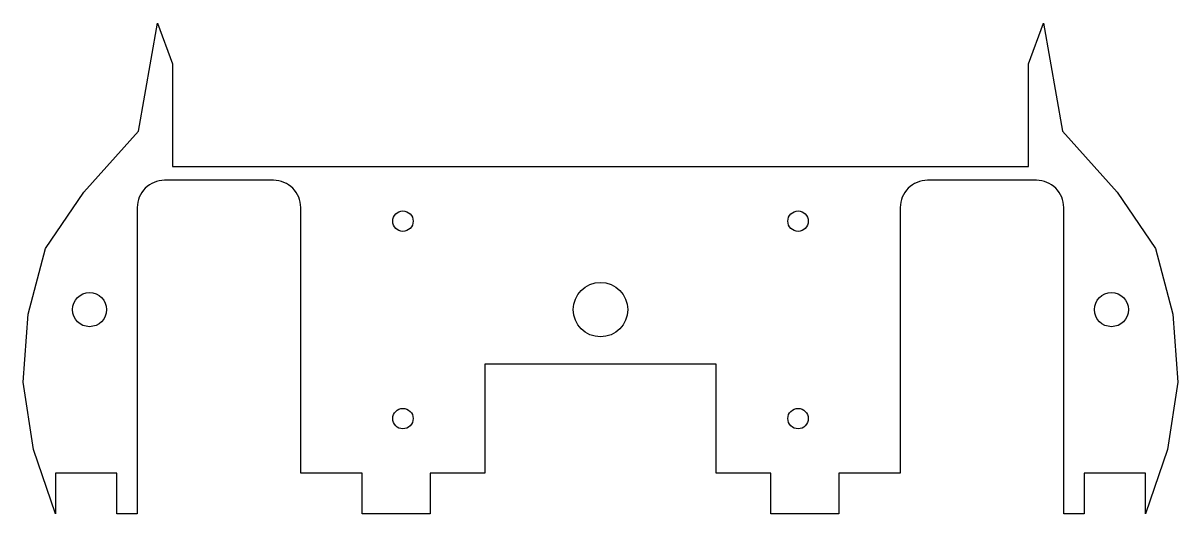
# Model space of a CAD drawing. Header units: millimetres. Extents: x -85 to 85, y 5 to 77.
import ezdxf

# ---------------------------------------------------------------- set-up
doc = ezdxf.new("R2010")
doc.units = ezdxf.units.MM
doc.layers.get('0').update_dxf_attribs({"linetype": 'CONTINUOUS'})

msp = doc.modelspace()

# ---------------------------------------------------------------- linework, layer by layer
msp.add_lwpolyline([(-62.83, 56), (62.83, 56), (62.83, 71.09), (65.03, 77.09), (67.83, 61.19), (75.83, 52.24), (81.47, 43.99), (84.03, 34.32), (84.76, 24.34), (83.24, 14.46), (80, 5), (80, 11), (71, 11), (71, 5), (68, 5), (68, 50, 0.414214), (64, 54), (48, 54, 0.414214), (44, 50), (44, 11), (35, 11), (35, 5), (25, 5), (25, 11), (17, 11), (17, 27), (-17, 27), (-17, 11), (-25, 11), (-25, 5), (-35, 5), (-35, 11), (-44, 11), (-44, 50, 0.414214), (-48, 54), (-64, 54, 0.414214), (-68, 50), (-68, 5), (-71, 5), (-71, 11), (-80, 11), (-80, 5), (-83.24, 14.46), (-84.76, 24.34), (-84.03, 34.32), (-81.47, 43.99), (-75.83, 52.24), (-67.83, 61.19), (-65.03, 77.09), (-62.83, 71.09)], format="xyb", close=True)
for centre, radius in [((-29, 48), 1.5), ((29, 48), 1.5), ((0, 35), 4), ((-75, 35), 2.5), ((75, 35), 2.5), ((-29, 19), 1.5), ((29, 19), 1.5)]:
    msp.add_circle(centre, radius)

doc.saveas('drawing.dxf')
